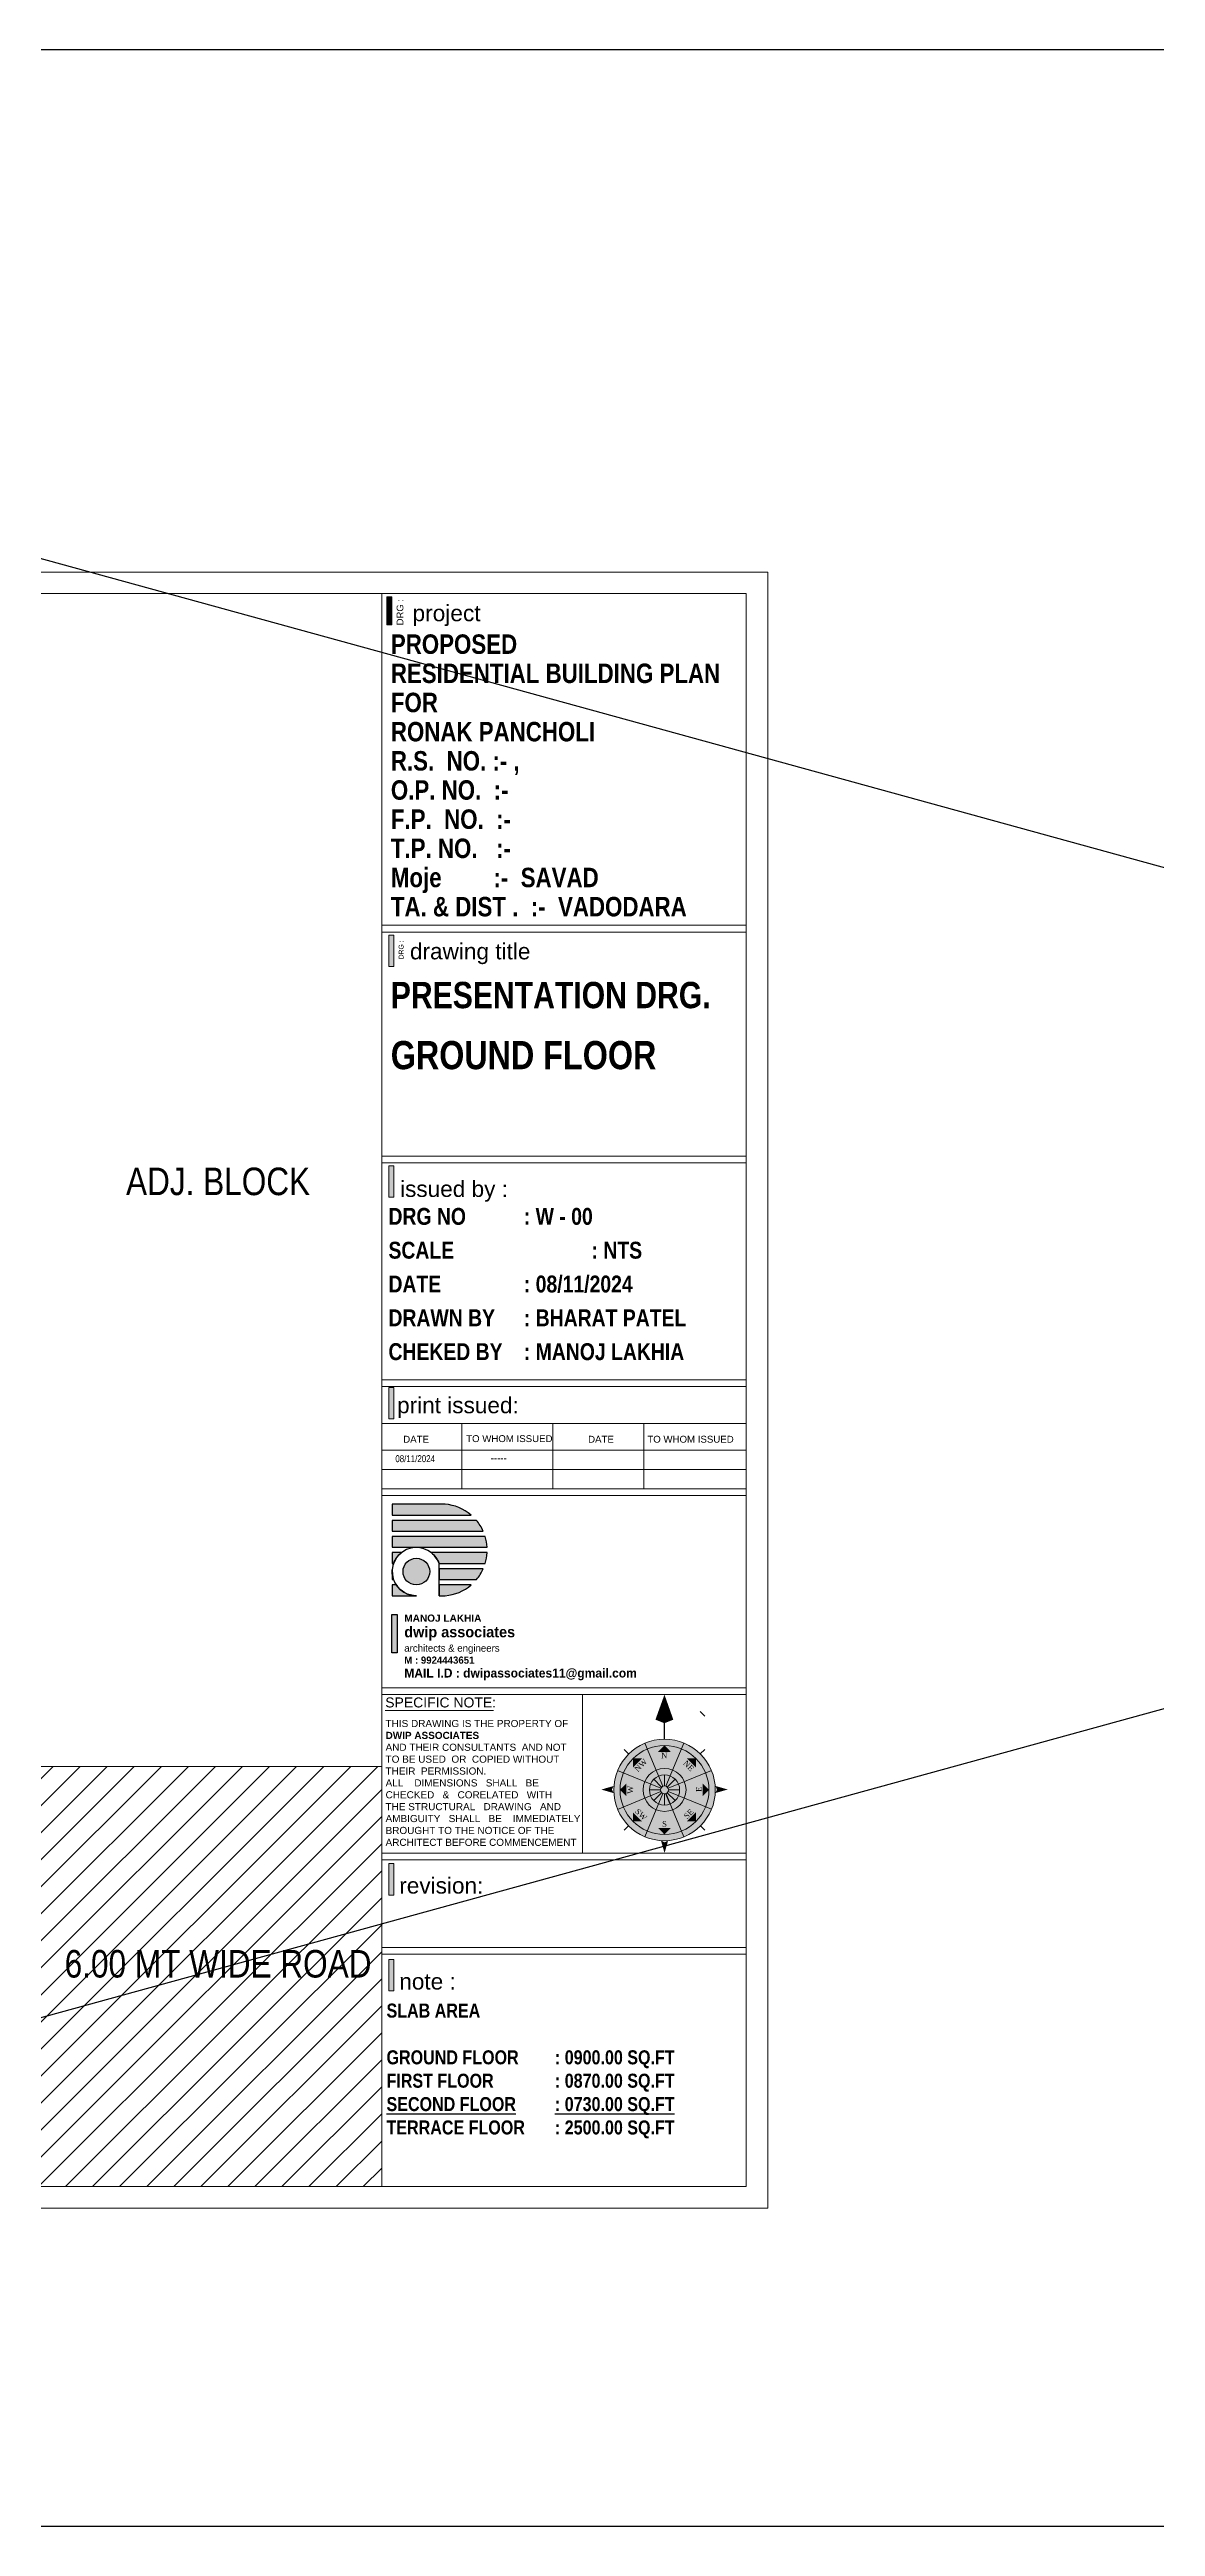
# Model space of a CAD drawing. Header units: millimetres. Extents: x 56222 to 120458, y -162468 to -121287.
# Drawn here: x 114183 to 114544, y -158693 to -157883 of the extents above; entities that cross this region are included whole.
import ezdxf
from ezdxf.enums import TextEntityAlignment as Align

# ---------------------------------------------------------------- set-up
doc = ezdxf.new("R2010")
doc.units = ezdxf.units.MM
doc.header["$MEASUREMENT"] = 0
for name, color, linetype, lineweight in [('GROUND FLOOR', 7, 'Continuous', 9), ('plot boundary', 26, 'Continuous', 30), ('SECOND FLOOR  ( PLINE )', 251, 'Continuous', 30), ('STAIRCASE', 45, 'Continuous', 25), ('X_PLOT', 1, 'Continuous', 9), ('X_PLOT ( HATCH )', 251, 'Continuous', 9), ('X_SHEET', 7, 'Continuous', 9)]:
    doc.layers.add(name, color=color, linetype=linetype, lineweight=lineweight)
doc.layers.add('GROUND FLOOR  ( Text )', color=251, linetype='Continuous')
doc.styles.add("AR_0'-0", font='arial.ttf')
doc.styles.add('AR_6', font='arial.ttf', dxfattribs={"height": 6})
doc.styles.add("Cn_BT_0'-0", font='swissc.ttf')
doc.styles.add('DUTCH801', font='dutcheb.ttf', dxfattribs={"height": 6.5})
doc.styles.add('KATHA', font='swissc.ttf')
doc.styles.get("Standard").update_dxf_attribs({"font": 'arial.ttf', "height": 6})

# ---------------------------------------------------------------- blocks, each defined once
blk = doc.blocks.new('NORTH')
h = blk.add_hatch(color=9)
h.set_gradient(color1=(201, 201, 201), color2=(237, 237, 237), one_color=1, tint=0.93, name='SPHERICAL')
edge = h.paths.add_edge_path()
edge.add_arc((329168.4, -156620.1), 24.1, 0, 360)
at = {"layer": 'X_SHEET'}
for color, points in [(224, [(329168.4, -156574.8), (329168.4, -156588.4), (329164.1, -156586.7)]), (230, [(329172.6, -156586.7), (329168.4, -156588.4), (329168.4, -156574.8)]), (47, [(329153.4, -156609.4), (329153.4, -156605.1), (329157.7, -156605.1)]), (47, [(329165.3, -156602), (329168.4, -156598.9), (329171.4, -156602)]), (47, [(329179, -156605.1), (329183.3, -156605.1), (329183.3, -156609.4)]), (224, [(329143.4, -156619.9), (329144.3, -156618.2), (329138.4, -156619.9)]), (230, [(329144.3, -156621.6), (329143.4, -156619.9), (329138.4, -156619.9)]), (47, [(329147.2, -156620), (329150.3, -156617), (329150.3, -156623.1)]), (47, [(329186.5, -156623.1), (329186.5, -156617), (329189.5, -156620.1)]), (224, [(329193.3, -156619.9), (329192.5, -156618.2), (329198.4, -156619.9)]), (230, [(329192.5, -156621.6), (329193.3, -156619.9), (329198.4, -156619.9)]), (47, [(329153.4, -156635), (329153.4, -156630.7), (329157.7, -156635)]), (47, [(329179, -156635), (329183.3, -156630.7), (329183.3, -156635)]), (47, [(329171.4, -156638.2), (329165.3, -156638.1), (329168.3, -156641.2)]), (230, [(329166.7, -156644.1), (329168.4, -156645), (329168.4, -156650.1)]), (224, [(329168.4, -156645), (329170.1, -156644.1), (329168.4, -156650.1)])]:
    blk.add_hatch(color=color, dxfattribs=at).paths.add_polyline_path(points)
at = {"color": 254, "lineweight": 5}
for p, q in [((329185.4, -156582.8), (329187.6, -156585)), ((329166.5, -156620.1), (329161.2, -156620.1)), ((329167, -156618.7), (329163.3, -156615)), ((329168.4, -156618.2), (329168.4, -156612.9)), ((329169.7, -156618.7), (329173.4, -156615)), ((329170.2, -156620.1), (329175.5, -156620.1)), ((329167, -156621.4), (329163.3, -156625.1)), ((329168.4, -156621.9), (329168.4, -156627.2)), ((329169.7, -156621.4), (329173.4, -156625.1))]:
    blk.add_line(p, q, dxfattribs=at)
at = {"color": 250, "lineweight": 9}
for p, q in [((329151.3, -156603), (329149.2, -156600.9)), ((329167.6, -156618.3), (329159.1, -156597.8)), ((329169.1, -156618.3), (329177.6, -156597.8)), ((329185.4, -156603), (329187.6, -156600.9)), ((329146.1, -156610.8), (329166.6, -156619.3)), ((329146.1, -156629.3), (329166.6, -156620.8)), ((329170.1, -156619.3), (329190.7, -156610.8)), ((329170.1, -156620.8), (329190.7, -156629.3)), ((329159.1, -156642.4), (329167.6, -156621.8)), ((329177.6, -156642.4), (329169.1, -156621.8)), ((329151.3, -156637.1), (329149.2, -156639.2)), ((329185.4, -156637.1), (329187.6, -156639.2))]:
    blk.add_line(p, q, dxfattribs=at)
at = {"color": 1}
blk.add_line((329171.1, -156626.7), (329169.1, -156621.8), dxfattribs=at)
at = {"lineweight": 9}
for radius in [24.1, 21.1, 10.2, 7.18, 1.88]:
    blk.add_circle((329168.4, -156620.1), radius, dxfattribs=at)
at = {"layer": 'X_SHEET', "color": 29, "linetype": 'Continuous', "lineweight": 25}
blk.add_line((329168.4, -156595.9), (329168.4, -156588.4), dxfattribs=at)
at = {"layer": 'X_SHEET', "color": 26, "linetype": 'ByBlock', "lineweight": -2, "style": 'DUTCH801'}
for s, rotation, p in [('NW', 44.9141, (329156.2, -156607.4)), ('N', 359.9141, (329168.3, -156602.4)), ('SE', 44.9141, (329178.9, -156630.5)), ('S', 359.9141, (329168.4, -156634.9))]:
    blk.add_text(s, height=2.7, rotation=rotation, dxfattribs=at).set_placement(p, align=Align.TOP_CENTER)
for s, rotation, p in [('NE', 314.9141, (329178.9, -156609.6)), ('W', 89.9141, (329153.5, -156620)), ('E', 89.9141, (329186.1, -156619.8)), ('SW', 314.9141, (329156.3, -156632.7))]:
    blk.add_text(s, height=2.7, rotation=rotation, dxfattribs=at).set_placement(p, align=Align.CENTER)
blk = doc.blocks.new('logo')
at = {"layer": 'STAIRCASE', "linetype": 'Continuous', "ltscale": 15}
h = blk.add_hatch(color=0, dxfattribs=at)
edge = h.paths.add_edge_path()
edge.add_line((52190.2, -8438.8), (52131.5, -8438.8))
edge.add_line((52131.5, -8438.8), (52131.5, -8450.8))
edge.add_line((52131.5, -8450.8), (52219.1, -8450.8))
edge.add_arc((52186.1, -8489.7), 51, 49.5898, 85.3906)
edge = h.paths.add_edge_path()
edge.add_line((52225, -8456.8), (52131.5, -8456.8))
edge.add_line((52131.5, -8456.8), (52131.5, -8468.8))
edge.add_line((52131.5, -8468.8), (52232.6, -8468.8))
edge.add_arc((52186.1, -8489.7), 51, 24.196, 40.1809)
edge = h.paths.add_edge_path()
edge.add_line((52234.8, -8474.7), (52131.5, -8474.7))
edge.add_line((52131.5, -8474.7), (52131.5, -8486.7))
edge.add_line((52131.5, -8486.7), (52237, -8486.7))
edge.add_arc((52186.1, -8489.7), 51, 3.3421, 17.076)
edge = h.paths.add_edge_path()
edge.add_line((52237, -8492.6), (52174.8, -8492.6))
edge.add_arc((52158.3, -8513.7), 26.8, 19.8001, 51.8901, ccw=False)
edge.add_line((52183.5, -8504.6), (52234.8, -8504.6))
edge.add_arc((52186.1, -8489.7), 51, 342.9464, 356.6794)
edge = h.paths.add_edge_path()
edge.add_line((52232.6, -8510.5), (52183.5, -8510.5))
edge.add_line((52183.5, -8510.5), (52183.5, -8522.5))
edge.add_line((52183.5, -8522.5), (52225.1, -8522.5))
edge.add_arc((52186.1, -8489.7), 51, 319.8472, 335.8275)
edge = h.paths.add_edge_path()
edge.add_line((52219.2, -8528.5), (52183.5, -8528.5))
edge.add_line((52183.5, -8528.5), (52183.5, -8540.5))
edge.add_line((52183.5, -8540.5), (52190.4, -8540.5))
edge.add_arc((52186.1, -8489.7), 51, 274.8693, 310.4434)
edge = h.paths.add_edge_path()
edge.add_line((52136, -8528.5), (52131.5, -8528.5))
edge.add_line((52131.5, -8528.5), (52131.5, -8540.5))
edge.add_line((52131.5, -8540.5), (52158.3, -8540.5))
edge.add_arc((52158.3, -8513.7), 26.8, 213.4982, 270, ccw=False)
edge = h.paths.add_edge_path()
edge.add_line((52131.5, -8513.7), (52131.5, -8522.5))
edge.add_line((52131.5, -8522.5), (52133, -8522.5))
edge.add_arc((52158.3, -8513.7), 26.8, 180, 199.307, ccw=False)
edge = h.paths.add_edge_path()
edge.add_line((52131.7, -8510.5), (52131.5, -8510.5))
edge.add_line((52131.5, -8510.5), (52131.5, -8513.7))
edge.add_arc((52158.3, -8513.7), 26.8, 173.2545, 180, ccw=False)
edge = h.paths.add_edge_path()
edge.add_line((52141.8, -8492.6), (52131.5, -8492.6))
edge.add_line((52131.5, -8492.6), (52131.5, -8504.6))
edge.add_line((52131.5, -8504.6), (52133.1, -8504.6))
edge.add_arc((52158.3, -8513.7), 26.8, 128.1099, 160.1999, ccw=False)
edge = h.paths.add_edge_path()
edge.add_arc((52158.3, -8513.7), 14.8, 0, 360)
at = {"layer": 'STAIRCASE', "color": 0, "linetype": 'Continuous', "ltscale": 15}
blk.add_line((52183.5, -8540.5), (52183.5, -8504.6), dxfattribs=at)
for points in [[(52190.2, -8438.8), (52131.5, -8438.8), (52131.5, -8450.8), (52219.1, -8450.8, 0.157494)], [(52225, -8456.8), (52131.5, -8456.8), (52131.5, -8468.8), (52232.6, -8468.8, 0.06986)], [(52234.8, -8474.7), (52131.5, -8474.7), (52131.5, -8486.7), (52237, -8486.7, 0.059998)], [(52141.8, -8492.6), (52131.5, -8492.6), (52131.5, -8504.6), (52133.1, -8504.6, -0.140942)], [(52237, -8492.6), (52174.8, -8492.6, -0.140942), (52183.5, -8504.6), (52234.8, -8504.6, 0.059993)], [(52131.7, -8510.5), (52131.5, -8510.5), (52131.5, -8513.7, -0.029441)], [(52131.5, -8513.7), (52131.5, -8522.5), (52133, -8522.5, -0.084443)], [(52136, -8528.5), (52131.5, -8528.5), (52131.5, -8540.5), (52158.3, -8540.5, -0.251655)], [(52232.6, -8510.5), (52183.5, -8510.5), (52183.5, -8522.5), (52225.1, -8522.5, 0.069841)], [(52219.2, -8528.5), (52183.5, -8528.5), (52183.5, -8540.5), (52190.4, -8540.5, 0.15648)]]:
    blk.add_lwpolyline(points, format="xyb", close=True, dxfattribs=at)
blk.add_circle((52158.3, -8513.7), 14.8, dxfattribs=at)
blk.add_arc((52158.3, -8513.7), 26.8, 19.8001, 270, dxfattribs=at)

msp = doc.modelspace()

# ---------------------------------------------------------------- hatches: boundary and pattern name
at = {"layer": 'STAIRCASE', "linetype": 'Continuous', "ltscale": 15}
msp.add_hatch(color=251, dxfattribs=at).paths.add_polyline_path([(114294.9173, -158395.18559), (114296.63815, -158395.18559), (114296.63815, -158407.77083), (114294.9173, -158407.77083)])
at = {"layer": 'X_PLOT ( HATCH )'}
h = msp.add_hatch(dxfattribs=at)
h.set_pattern_fill('ANSI31', color=251, scale=50, style=0)
h.set_pattern_definition([(45, (12556.0177, 893.475), (-4.41941738, 4.41941738), [])])
h.paths.add_polyline_path([(114177.62644, -158444.88434), (114291.59855, -158444.88418), (114291.59855, -158582.26813), (114177.62644, -158582.26829)])
at = {"layer": 'X_SHEET', "ltscale": 0.25}
h = msp.add_hatch(color=0, dxfattribs=at)
h.dxf.hatch_style = 1
h.paths.add_polyline_path([(114295.54516, -158173.01219), (114293.9431, -158173.01219), (114293.9431, -158183.3164), (114295.54516, -158183.3164)])
h = msp.add_hatch(color=0, dxfattribs=at)
h.dxf.hatch_style = 1
h.paths.add_polyline_path([(114295.54525, -158248.45074), (114293.94319, -158248.45074), (114293.94319, -158258.75495), (114295.54525, -158258.75495)])
h = msp.add_hatch(color=0, dxfattribs=at)
h.dxf.hatch_style = 1
h.paths.add_polyline_path([(114295.54182, -158320.92366), (114293.93976, -158320.92366), (114293.93976, -158331.22787), (114295.54182, -158331.22787)])
h = msp.add_hatch(color=0, dxfattribs=at)
h.dxf.hatch_style = 1
h.paths.add_polyline_path([(114295.5452, -158476.61421), (114293.94314, -158476.61421), (114293.94314, -158486.91842), (114295.5452, -158486.91842)])
h = msp.add_hatch(color=0, dxfattribs=at)
h.dxf.hatch_style = 1
h.paths.add_polyline_path([(114295.54511, -158507.98715), (114293.94305, -158507.98715), (114293.94305, -158518.29136), (114295.54511, -158518.29136)])

# ---------------------------------------------------------------- linework, layer by layer
at = {"layer": 'GROUND FLOOR'}
msp.add_line((113864.12644, -158444.88434), (114291.59849, -158444.88418), dxfattribs=at)
at = {"layer": 'plot boundary', "color": 251, "ltscale": 0.25}
msp.add_lwpolyline([(114294.9173, -158395.18559), (114296.63815, -158395.18559), (114296.63815, -158407.77083), (114294.9173, -158407.77083)], close=True, dxfattribs=at)
at = {"layer": 'SECOND FLOOR  ( PLINE )'}
for p, q in [((113576.41025, -158693.39293), (116516.02946, -157883.44022)), ((113576.41025, -157883.44022), (116516.02946, -158693.39293))]:
    msp.add_line(p, q, dxfattribs=at)
at = {"layer": 'X_PLOT', "color": 0}
msp.add_lwpolyline([(114177.62644, -158444.88434), (114291.59855, -158444.88418), (114291.59855, -158582.26813), (114177.62644, -158582.26829)], close=True, dxfattribs=at)
at = {"layer": 'X_SHEET', "color": 0, "linetype": 'Continuous', "lineweight": 9}
for p, q in [((114291.59636, -158332.74634), (114410.73558, -158332.74634)), ((114317.73231, -158332.74634), (114317.73231, -158354.11121)), ((114347.50858, -158332.74634), (114347.50858, -158354.11121)), ((114377.27412, -158332.74634), (114377.27412, -158354.11121)), ((114410.73558, -158341.40064), (114291.59701, -158341.40064)), ((114410.73558, -158347.75593), (114291.59769, -158347.75593))]:
    msp.add_line(p, q, dxfattribs=at)
at = {"layer": 'X_SHEET', "linetype": 'Continuous'}
msp.add_line((114292.7761, -158426.56353), (114328.09281, -158426.56353), dxfattribs=at)
at = {"layer": 'X_SHEET', "color": 5, "lineweight": 30}
msp.add_lwpolyline([(113576.41025, -157883.44022), (116516.02946, -157883.44022), (116516.02946, -158693.39293), (113576.41025, -158693.39293)], close=True, dxfattribs=at)
at = {"layer": 'X_SHEET'}
for points in [[(114417.73896, -158589.26829), (113650.59059, -158589.26829), (113650.59059, -158054.33548), (114417.73896, -158054.33548)], [(114410.73896, -158582.26829), (113657.59059, -158582.26829), (113657.59059, -158061.33548), (114410.73896, -158061.33548)], [(114291.59836, -158169.8132), (114410.73893, -158169.8132), (114410.73897, -158061.33548), (114291.59836, -158061.33548)], [(114291.59836, -158061.33548), (114410.73893, -158061.33548), (114410.73904, -158582.26829), (114291.59848, -158582.26829)], [(114410.73897, -158172.02075), (114291.59836, -158172.02075), (114291.59836, -158245.27008), (114410.73897, -158245.27008)], [(114291.59836, -158247.47764), (114410.73897, -158247.47764), (114410.73897, -158318.45314), (114291.59836, -158318.45314)], [(114291.59836, -158354.11121), (114410.73558, -158354.11121), (114410.73558, -158320.66069), (114291.59836, -158320.66069)], [(114291.59836, -158356.31877), (114410.73897, -158356.31877), (114410.73897, -158419.1872), (114291.59836, -158419.1872)], [(114357.23933, -158473.1722), (114291.59836, -158473.1722), (114291.59836, -158421.39476), (114357.23933, -158421.39476)], [(114291.59836, -158473.1722), (114410.73897, -158473.1722), (114410.73897, -158421.39476), (114291.59836, -158421.39476)], [(114291.59836, -158475.37975), (114410.73897, -158475.37975), (114410.73897, -158504.05317), (114291.59836, -158504.05317)], [(114410.73888, -158506.26072), (114291.59836, -158506.26072), (114291.59855, -158582.26829), (114410.73911, -158582.26829)]]:
    msp.add_lwpolyline(points, close=True, dxfattribs=at)
at = {"layer": 'X_SHEET', "color": 0, "ltscale": 0.25}
for points in [[(114293.25151, -158062.39308), (114294.88749, -158062.39308), (114294.88749, -158071.60193), (114293.25151, -158071.60193)], [(114293.9431, -158173.01219), (114295.54516, -158173.01219), (114295.54516, -158183.3164), (114293.9431, -158183.3164)], [(114293.94319, -158248.45074), (114295.54525, -158248.45074), (114295.54525, -158258.75495), (114293.94319, -158258.75495)], [(114293.93976, -158320.92366), (114295.54182, -158320.92366), (114295.54182, -158331.22787), (114293.93976, -158331.22787)], [(114293.94314, -158476.61421), (114295.5452, -158476.61421), (114295.5452, -158486.91842), (114293.94314, -158486.91842)], [(114293.94305, -158507.98715), (114295.54511, -158507.98715), (114295.54511, -158518.29136), (114293.94305, -158518.29136)]]:
    msp.add_lwpolyline(points, close=True, dxfattribs=at)
msp.add_solid([(114294.88749, -158071.60193), (114293.25151, -158071.60193), (114294.88749, -158062.39308), (114293.25151, -158062.39308)], dxfattribs=at)

# ---------------------------------------------------------------- block references
at = {"xscale": 0.6882641349497078, "yscale": 0.6882641349497078, "zscale": 0.6882641349497078, "rotation": 0.02728220589949871}
msp.add_blockref('NORTH', (-112222.09873, -50764.44686), dxfattribs=at)
at = {"layer": 'STAIRCASE', "color": 251, "linetype": 'Continuous', "xscale": 0.2942633925449627, "yscale": 0.2942633925449627, "zscale": 0.2942633925449627}
msp.add_blockref('logo', (98954.64207, -155875.88603), dxfattribs=at)

# ---------------------------------------------------------------- texts
at = {"layer": 'GROUND FLOOR  ( Text )', "color": 250, "insert": (114293.17506, -158522.40749), "char_height": 4.5850045, "attachment_point": 1, "style": 'KATHA'}
msp.add_mtext('{\\fSwis721 Cn BT|b1|i0|c0|p34;\\C1;SLAB AREA\\P\\PGROUND FLOOR ^I: 0900.00 SQ.FT\\PFIRST FLOOR^I^I: 0870.00 SQ.FT\\P\\LSECOND FLOOR^I: 0730.00 SQ.FT\\P\\lTERRACE FLOOR^I: 2500.00 SQ.FT}', dxfattribs=at)
at = {"layer": 'plot boundary', "color": 251, "ltscale": 0.25, "insert": (114298.97657, -158395.18559), "char_height": 3.5311607, "attachment_point": 1}
msp.add_mtext('{\\fArial|b1|i0|c0|p34;\\H0.6667x;MANOJ LAKHIA\\fBankGothic Lt BT|b1|i0|c0|p34;\\P\\fBankGothic Md BT|b1|i0|c0|p34;\\H1.5x;dwip associates\\P\\fBankGothic Lt BT|b0|i0|c0|p34;\\H0.6667x;architects & engineers\\P\\fStylus BT|b1|i0|c0|p34;\\H0.9999x;M : 9924443651\\P\\H1.25x;MAIL I.D : dwipassociates11@gmail.com}', dxfattribs=at)
at = {"layer": 'X_PLOT', "color": 250, "char_height": 9, "attachment_point": 5, "style": 'KATHA'}
for s, insert in [('ADJ. BLOCK', (114238.13868, -158253.6148)), ('6.00 MT WIDE ROAD', (114238.13868, -158509.45987))]:
    msp.add_mtext(s, dxfattribs=dict(at, insert=insert))
at = {"layer": 'X_SHEET', "color": 0, "ltscale": 0.25, "insert": (114296.47328, -158071.71184), "char_height": 2.211991, "width": 9.483907, "attachment_point": 1, "rotation": 90, "style": "AR_0'-0"}
msp.add_mtext('DRG :', dxfattribs=at)
at = {"layer": 'X_SHEET', "color": 0, "ltscale": 0.25, "attachment_point": 1}
for s, insert, char_height, style in [('{\\fSwis721 Ex BT|b0|i0|c0|p34;project}', (114301.65843, -158065.07587), 5.308778, 'AR_6'), ('{\\fSwis721 Cn BT|b1|i0|c0|p34;GROUND FLOOR}', (114294.56192, -158207.65179), 9.2144453, 'KATHA')]:
    msp.add_mtext(s, dxfattribs=dict(at, insert=insert, char_height=char_height, style=style))
at = {"layer": 'X_SHEET', "color": 0, "linetype": 'Continuous', "attachment_point": 1, "style": "Cn_BT_0'-0"}
for s, insert, char_height, line_spacing_factor in [('{\\fSwis721 Cn BT|b1|i0|c0|p34;PROPOSED\\PRESIDENTIAL BUILDING PLAN\\PFOR\\P\\C5;RONAK PANCHOLI  \\C1; \\C29;\\P\\C0;R.S.  NO. :- , \\PO.P. NO.  :-      \\PF.P.  NO.  :-          \\PT.P. NO.   :-  \\PMoje ^I    :-  SAVAD\\PTA. & DIST .  :-  VADODARA}', (114294.5912, -158074.69549), 6.3574351, 0.9), ('\\A1;{\\fSwis721 Cn BT|b1|i0|c0|p34;DRG NO ^I: W - 00 \\PSCALE ^I^I: NTS\\PDATE ^I^I: 08/11/2024\\P\\A0;DRAWN BY ^I: BHARAT PATEL\\PCHEKED BY ^I: MANOJ LAKHIA}', (114293.81263, -158262.22888), 5.5286672, 1.2)]:
    msp.add_mtext(s, dxfattribs=dict(at, insert=insert, char_height=char_height, line_spacing_factor=line_spacing_factor))
at = {"layer": 'X_SHEET', "color": 0, "ltscale": 0.25, "insert": (114297.14935, -158180.92809), "char_height": 1.584052, "attachment_point": 1, "rotation": 90}
msp.add_mtext('DRG :', dxfattribs=at)
at = {"layer": 'X_SHEET', "color": 0, "ltscale": 0.25, "char_height": 5.2801729, "attachment_point": 1}
for s, insert in [('{\\fSwis721 Ex BT|b0|i0|c0|p34;drawing title}', (114300.83812, -158175.67082)), ('issued by :', (114297.59806, -158253.35744)), ('{\\fArial|b0|i0|c0|p34;print issued:}', (114296.62071, -158324.09145))]:
    msp.add_mtext(s, dxfattribs=dict(at, insert=insert))
at = {"layer": 'X_SHEET', "ltscale": 0.25, "insert": (114294.56192, -158188.31787), "char_height": 8.600149, "attachment_point": 1, "style": 'KATHA'}
msp.add_mtext('{\\fSwis721 Cn BT|b1|i0|c0|p34;PRESENTATION DRG.}', dxfattribs=at)
at = {"layer": 'X_SHEET', "color": 0, "linetype": 'Continuous', "attachment_point": 1}
for s, insert, char_height in [('{\\fArial|b0|i0|c0|p34;DATE}', (114298.63331, -158336.74062), 2.2584194), ('{\\fArial|b0|i0|c0|p34;TO WHOM ISSUED}', (114319.20066, -158336.54628), 2.2584194), ('{\\fArial|b0|i0|c0|p34;DATE}', (114359.04094, -158336.74062), 2.2584194), ('{\\fArial|b0|i0|c0|p34;TO WHOM ISSUED}', (114378.3967, -158336.74062), 2.2584194), ('{\\fArial|b0|i0|c0|p34;-----}', (114327.22208, -158342.90157), 2.2584194), ('THIS DRAWING IS THE PROPERTY OF \\P{\\fArial|b1|i0|c0|p34;\\C59;DWIP ASSOCIATES\\C29; \\fArial|b0|i0|c0|p34;\\P}AND THEIR CONSULTANTS  AND NOT \\PTO BE USED  OR  COPIED WITHOUT \\PTHEIR  PERMISSION.\\PALL    DIMENSIONS   SHALL   BE   \\PCHECKED   &   CORELATED   WITH   \\PTHE STRUCTURAL   DRAWING   AND   \\PAMBIGUITY   SHALL   BE    IMMEDIATELY \\PBROUGHT TO THE NOTICE OF THE \\PARCHITECT BEFORE COMMENCEMENT', (114292.86555, -158429.66244), 2.3302966)]:
    msp.add_mtext(s, dxfattribs=dict(at, insert=insert, char_height=char_height))
at = {"layer": 'X_SHEET', "color": 0, "linetype": 'Continuous', "insert": (114296.067, -158343.0959), "char_height": 2.258419, "attachment_point": 1, "style": 'KATHA'}
msp.add_mtext('08/11/2024', dxfattribs=at)
at = {"layer": 'X_SHEET', "linetype": 'Continuous', "insert": (114292.7605, -158422.31349), "char_height": 3.2621613, "attachment_point": 1}
msp.add_mtext('SPECIFIC NOTE:', dxfattribs=at)
at = {"layer": 'X_SHEET', "color": 29, "ltscale": 0.25, "char_height": 5.2801729, "attachment_point": 1}
for s, insert in [('{\\C0;revision:}', (114297.34664, -158481.16241)), ('{\\C0;note :}', (114297.34655, -158512.53536))]:
    msp.add_mtext(s, dxfattribs=dict(at, insert=insert))

doc.saveas('drawing.dxf')
